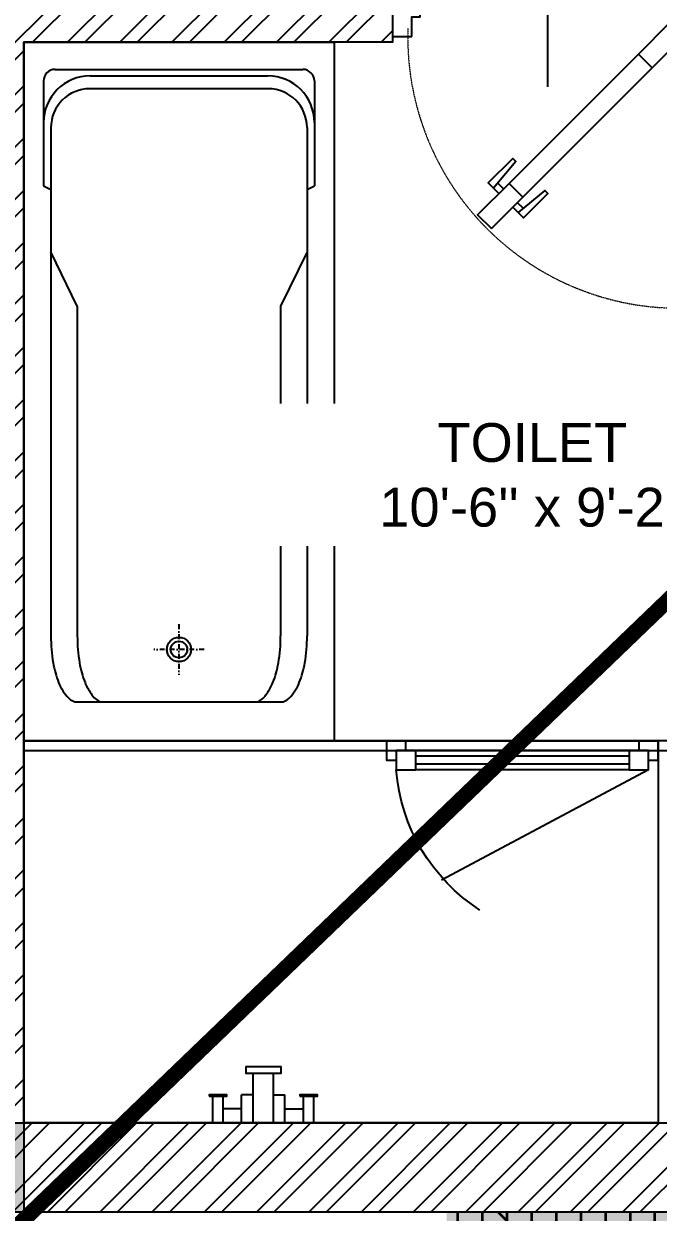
# Model space of a CAD drawing. Header units: millimetres. Extents: x -179928 to 528275, y -469666 to 511935.
# Drawn here: x 164373 to 166008, y 53305 to 56367 of the extents above; entities that cross this region are included whole.
import ezdxf
from ezdxf.enums import TextEntityAlignment as Align

# ---------------------------------------------------------------- set-up
doc = ezdxf.new("R2010")
doc.units = ezdxf.units.MM
for name, pattern in [('DASHDOT', [25.4, 12.7, -6.35, 0, -6.35]), ('DASHED', [0.75, 0.5, -0.25]), ('HIDDEN', [0])]:
    doc.linetypes.add(name, pattern=pattern)
for name, color, linetype in [('ad-Column', 3, 'Continuous'), ('ad-Column Hatch', 125, 'Continuous'), ('ad-Door', 11, 'Continuous'), ('ad-Glass Sectionline', 140, 'Continuous'), ('ad-Plinth', 8, 'Continuous'), ('ad-Primary Roof', 5, 'Continuous'), ('ad-Text main', 7, 'Continuous'), ('ad-Text Main_Door&window Label', 7, 'Continuous'), ('ad-Toilet fixtures', 8, 'Continuous'), ('ad-Wall', 240, 'Continuous'), ('ad-Wall hatch', 8, 'Continuous')]:
    doc.layers.add(name, color=color, linetype=linetype)
doc.layers.add('ad-Landscape', color=94, linetype='Continuous', lineweight=35)
doc.styles.add('New Text Style', font='arial.ttf', dxfattribs={"height": 100})
doc.styles.get("Standard").update_dxf_attribs({"font": 'arial.ttf'})

# ---------------------------------------------------------------- blocks, each defined once
blk = doc.blocks.new('zw$3849')
at = {"layer": 'ad-Text main', "insert": (6420.7, 1899.4), "char_height": 100, "width": 1424.195, "attachment_point": 5, "bg_fill": 2}
blk.add_mtext("TOILET\\P10'-6'' x 9'-2''", dxfattribs=at)
blk = doc.blocks.new('*U204120')
for p, q in [((463.3, 543.1), (478.2, 528.2)), ((528.5, 478), (513.6, 492.9)), ((25, 127.8), (25, 94.4)), ((8.3, 111.1), (41.7, 111.1))]:
    blk.add_line(p, q)
for points in [[(545, 595), (464.2, 514.2), (499.5, 478.8), (580.3, 559.6)], [(130.8, 180.8), (464.2, 514.2), (499.5, 478.8), (166.2, 145.5)], [(50, 100), (130.8, 180.8), (166.2, 145.5), (85.4, 64.6)], [(50, 100), (0, 100), (0, 0), (71.4, 0), (71.4, 35.7), (71.4, 50), (50, 50)], [(750, 100), (750, 50), (728.6, 50), (728.6, 35.7), (728.6, 0), (800, 0), (800, 100)]]:
    blk.add_lwpolyline(points, close=True)
for points in [[(490, 540), (462.5, 567.5), (399.7, 504.7), (407.6, 496.8), (476.2, 553.8)], [(525.4, 504.7), (552.8, 477.2), (490, 414.3), (482.2, 422.2), (539.2, 490.8)]]:
    blk.add_lwpolyline(points)
blk.add_circle((25, 111.1), 11.1)
at = {"color": 8, "linetype": 'DASHED', "lineweight": 0}
blk.add_arc((62.1, 102.1), 698.3, 358.1881, 91.8119, dxfattribs=at)
at = {"layer": 'ad-Text Main_Door&window Label'}
blk.add_line((400, -125), (400, 230), dxfattribs=at)
blk.add_circle((400.3, -245), 120, dxfattribs=at)
at = {"layer": 'ad-Text Main_Door&window Label', "style": 'New Text Style'}
blk.add_attdef('D1', text='', height=100, dxfattribs=at).set_placement((400.3, -245), align=Align.MIDDLE_CENTER)
blk = doc.blocks.new('zw$42B5')
at = {"layer": 'ad-Wall hatch', "transparency": 33554610}
h = blk.add_hatch(dxfattribs=at)
h.set_pattern_fill('ANSI32', color=256, scale=10)
h.set_pattern_definition([(45, (-1040635.14, 674820.02), (-67.351921, 67.351921), []), (45, (-1040590.24, 674820.02), (-67.351921, 67.351921), [])])
h.paths.add_polyline_path([(12120, 13620), (12120, 10220), (11890, 10220), (11890, 13390), (7240, 13390), (7240, 8645), (4245, 8645), (4245, 8875), (4445, 8875), (4445, 9370), (4560, 9370), (4560, 8760), (7010, 8760), (7010, 10500), (6360, 10500), (6360, 10615), (7010, 10615), (7010, 13390), (4560, 13390), (4560, 10615), (5560, 10615), (5560, 10500), (4445, 10500), (4445, 13390), (230, 13390), (230, 8875), (3345, 8875), (3345, 8645), (3060, 8645), (3060, 4745), (3345, 4745), (3345, 4515), (230, 4515), (230, 230), (4995, 230), (4995, 3130), (6060, 3130), (6060, 3015), (5110, 3015), (5110, 230), (8310, 230), (8310, 3015), (6860, 3015), (6860, 3130), (8310, 3130), (8310, 4630), (5110, 4630), (5110, 3930), (4995, 3930), (4995, 4515), (4245, 4515), (4245, 4745), (8540, 4745), (8540, 230), (9240, 230), (9240, 0), (0, 0), (0, 4745), (2830, 4745), (2830, 8645), (0, 8645), (0, 13620)])
at = {"layer": 'ad-Wall'}
for points in [[(3345, 4745), (3345, 4515), (230, 4515), (230, 230), (4995, 230), (4995, 3130), (6060, 3130), (6060, 3015), (5110, 3015), (5110, 230), (8310, 230), (8310, 3015), (6860, 3015), (6860, 3130), (8310, 3130), (8310, 4630), (5110, 4630), (5110, 3930), (4995, 3930), (4995, 4515), (4245, 4515), (4245, 4745)], [(8540, 4745), (8540, 230), (9240, 230), (9240, 0), (0, 0), (0, 4745)]]:
    blk.add_lwpolyline(points, dxfattribs=at)
at = {"layer": 'ad-Door', "ltscale": 5, "rotation": 179.9999999999999}
blk.add_blockref('*U204120', (6860, 3130), dxfattribs=at).add_auto_attribs({'D1': 'D2'})
blk = doc.blocks.new('1625E_Roof Plan')
at = {"layer": 'ad-Primary Roof', "linetype": 'DASHED', "ltscale": 2, "const_width": 40}
blk.add_lwpolyline([(12570, -2645), (2380, -2645), (7475, 2255)], close=True, dxfattribs=at)
blk = doc.blocks.new('zw$6AA0')
at = {"layer": 'ad-Column Hatch', "transparency": 33554687}
h = blk.add_hatch(color=256, dxfattribs=at)
h.dxf.hatch_style = 1
h.paths.add_polyline_path([(0, -230), (380, -230), (380, 0), (0, 0)])
at = {"layer": 'ad-Column'}
blk.add_lwpolyline([(0, -230), (380, -230), (380, 0), (0, 0)], close=True, dxfattribs=at)
blk = doc.blocks.new('1625E_Columns')
at = {"layer": 'ad-Column', "xscale": -1, "rotation": 180}
blk.add_blockref('zw$6AA0', (4730, 0), dxfattribs=at)
blk = doc.blocks.new('3BHK+_A$0$ad_Shower')
for p, q in [((0, 130, 0), (-69.5, 130, 0)), ((0, -130), (0, 130)), ((0, 103.8, 0), (-69.5, 103.8, 0)), ((-36.4, 55.7, 0), (-36.4, 103.8, 0)), ((-145.8, -45.6), (-145.8, 45.6)), ((0, 55.7, 0), (-72.9, 55.7, 0)), ((-72.9, 26.2, 0), (-72.9, 55.7, 0)), ((0, 26.2, 0), (-128.2, 26.2, 0)), ((0, -26.2, 0), (-128.2, -26.2, 0)), ((-72.9, -26.2, 0), (-72.9, -56.1, 0)), ((0, -56.1, 0), (-72.9, -56.1, 0)), ((-36.4, -56.1, 0), (-36.4, -103.8, 0)), ((0, -103.8, 0), (-69.5, -103.8, 0)), ((0, -130, 0), (-69.5, -130, 0))]:
    blk.add_line(p, q)
blk.add_lwpolyline([(-69.5, 94.1), (-69.5, 139.7), (-72.9, 139.7), (-72.9, 94.1)], close=True)
at = {"elevation": 0}
blk.add_lwpolyline([(-145.8, -45.6), (-128.2, -45.6), (-128.2, 45.6), (-145.8, 45.6)], dxfattribs=at)
blk.add_lwpolyline([(-69.5, -139.7), (-69.5, -94.1), (-72.9, -94.1), (-72.9, -139.7)], close=True, dxfattribs=at)
blk = doc.blocks.new('$ZCDB_AUDIT_GENERATED_C85C')
at = {"color": 8}
for points in [[(675, 75), (141.8, 359.5)], [(625, 75), (75, 75)], [(50, 25), (50, 0), (0, 0), (0, 50), (25, 50)], [(675, 50), (700, 50), (700, 0), (650, 0), (650, 25)], [(700, 0), (0, 0)], [(625, 25), (75, 25)]]:
    blk.add_lwpolyline(points, dxfattribs=at)
for points in [[(75, 25), (25, 25), (25, 75), (75, 75)], [(675, 25), (625, 25), (625, 75), (675, 75)]]:
    blk.add_lwpolyline(points, close=True, dxfattribs=at)
at = {"color": 140}
for points in [[(625, 60), (75, 60)], [(625, 40), (75, 40)]]:
    blk.add_lwpolyline(points, dxfattribs=at)
at = {"color": 8, "linetype": 'HIDDEN'}
blk.add_arc((497.1, 38.3), 473.6, 122.8151, 175.5591, dxfattribs=at)
blk = doc.blocks.new('*U217127')
blk.add_blockref('$ZCDB_AUDIT_GENERATED_C85C', (0, 0))
blk = doc.blocks.new('zw$989B')
at = {"color": 0}
for p, q in [((100, 749), (370, 749)), ((380, 730), (370, 749)), ((70, 81), (70, 719)), ((220, 730), (1530, 730)), ((540, 730), (680, 662)), ((680, 662), (1530, 662)), ((1700, 138), (1700, 662)), ((87, 171), (87, 629)), ((120, 630), (120, 170)), ((680, 138), (540, 70)), ((680, 138), (1530, 138)), ((220, 70), (1530, 70)), ((370, 51), (380, 70)), ((100, 51), (370, 51))]:
    blk.add_line(p, q, dxfattribs=at)
at = {"color": 0, "linetype": 'DASHDOT'}
for p, q in [((1565, 465), (1565, 335)), ((1500, 400), (1630, 400))]:
    blk.add_line(p, q, dxfattribs=at)
at = {"color": 0}
blk.add_lwpolyline([(0, 0), (0, 800), (1800, 800), (1800, 0)], close=True, dxfattribs=at)
for radius in [31.294, 21.294]:
    blk.add_circle((1565, 400), radius, dxfattribs=at)
for centre, radius, start, end in [((100, 719), 30, 90, 180), ((207, 629), 120, 90, 180), ((220, 630), 100, 90, 180), ((1530, 305.926), 424.074, 80.592388, 90), ((1559.313, 482.846), 244.743, 68.198591, 80.592388), ((1603.673, 593.747), 125.298, 46.000099, 68.198591), ((1669.585, 662), 30.415, 0, 46.000099), ((1530, 237.926), 424.074, 80.592388, 90), ((1559.313, 414.846), 244.743, 68.198591, 80.592388), ((1603.673, 525.747), 125.298, 53.421211, 68.198591), ((1657.445, 586.304), 45.184, 19.644745, 62.452929), ((1657.445, 213.696), 45.184, 297.547071, 340.355255), ((207, 171), 120, 180, 270), ((220, 170), 100, 180, 270), ((1559.313, 385.155), 244.743, 279.407612, 291.801409), ((1603.673, 274.254), 125.298, 291.801409, 306.578789), ((1530, 562.074), 424.074, 270, 279.407612), ((1669.585, 138), 30.415, 313.999901, 0), ((1603.673, 206.254), 125.298, 291.801409, 313.999901), ((100, 81), 30, 180, 270), ((1530, 494.074), 424.074, 270, 279.407612), ((1559.313, 317.155), 244.743, 279.407612, 291.801409)]:
    blk.add_arc(centre, radius, start, end, dxfattribs=at)
blk = doc.blocks.new('1625_East Villa')
at = {"transparency": 33554559}
h = blk.add_hatch(color=43, dxfattribs=at)
h.dxf.hatch_style = 1
h.paths.add_polyline_path([(13640, 4745), (12120, 4745), (12120, 0), (6200, 0), (6200, -2050), (13640, -2050)])
at = {"layer": 'ad-Landscape', "transparency": 33554687}
h = blk.add_hatch(dxfattribs=at)
h.set_pattern_fill('DOLMIT', color=44, scale=10, angle=90)
h.set_pattern_definition([(90, (-1084315.54, 674820.024), (-63.5, 5e-14), []), (135, (-1084315.54, 674820.02), (-126.999913, -126.999913), [89.80256, -179.605122])])
h.paths.add_polyline_path([(13640, 4745), (12120, 4745), (12120, 0), (6200, 0), (6200, -2050), (13640, -2050)])
at = {"layer": 'ad-Glass Sectionline'}
blk.add_lwpolyline([(8310, 1215), (5110, 1215), (5110, 1190), (8310, 1190)], close=True, dxfattribs=at)
at = {"layer": 'ad-Toilet fixtures'}
blk.add_lwpolyline([(6745, 230), (5110, 230), (5110, 1215), (6745, 1215)], close=True, dxfattribs=at)
at = {"xscale": -1, "rotation": 180}
blk.add_blockref('*U217127', (6045, 1215), dxfattribs=at)
at = {"layer": 'ad-Toilet fixtures', "rotation": 270}
for name, p in [('zw$989B', (5110, 3015)), ('3BHK+_A$0$ad_Shower', (5727.5, 230))]:
    blk.add_blockref(name, p, dxfattribs=at)
at = {"layer": 'ad-Text main'}
blk.add_blockref('zw$3849', (0, 0), dxfattribs=at)
at = {"layer": 'ad-Wall'}
blk.add_blockref('zw$42B5', (0, 0), dxfattribs=at)
blk.add_blockref('1625E_Roof Plan', (0, 0))
blk.add_blockref('1625E_Columns', (0, 0))
blk = doc.blocks.new("All Plot's Villa Plans")
at = {"ltscale": 5}
blk.add_blockref('1625_East Villa', (159262.9, 53304.9), dxfattribs=at)
blk = doc.blocks.new('A$C92fa9908')
at = {"layer": 'ad-Plinth', "ltscale": 5}
blk.add_lwpolyline([(0, 13620), (12120, 13620), (12120, 0), (0, 0), (0, 4745), (2830, 4745), (2830, 8645), (0, 8645)], close=True, dxfattribs=at)
blk = doc.blocks.new('zw$C194')
at = {"layer": 'ad-Plinth', "ltscale": 5}
blk.add_blockref('A$C92fa9908', (-32575.9, -375453.9), dxfattribs=at)
blk = doc.blocks.new("Villa's Boundary")
at = {"ltscale": 5}
blk.add_blockref('zw$C194', (191838.8, 428758.8), dxfattribs=at)

msp = doc.modelspace()

# ---------------------------------------------------------------- block references
at = {"ltscale": 5}
msp.add_blockref("Villa's Boundary", (0, 0), dxfattribs=at)

# ---------------------------------------------------------------- next in the draw order: block references
msp.add_blockref("All Plot's Villa Plans", (0, 0), dxfattribs=at)

doc.saveas('drawing.dxf')
